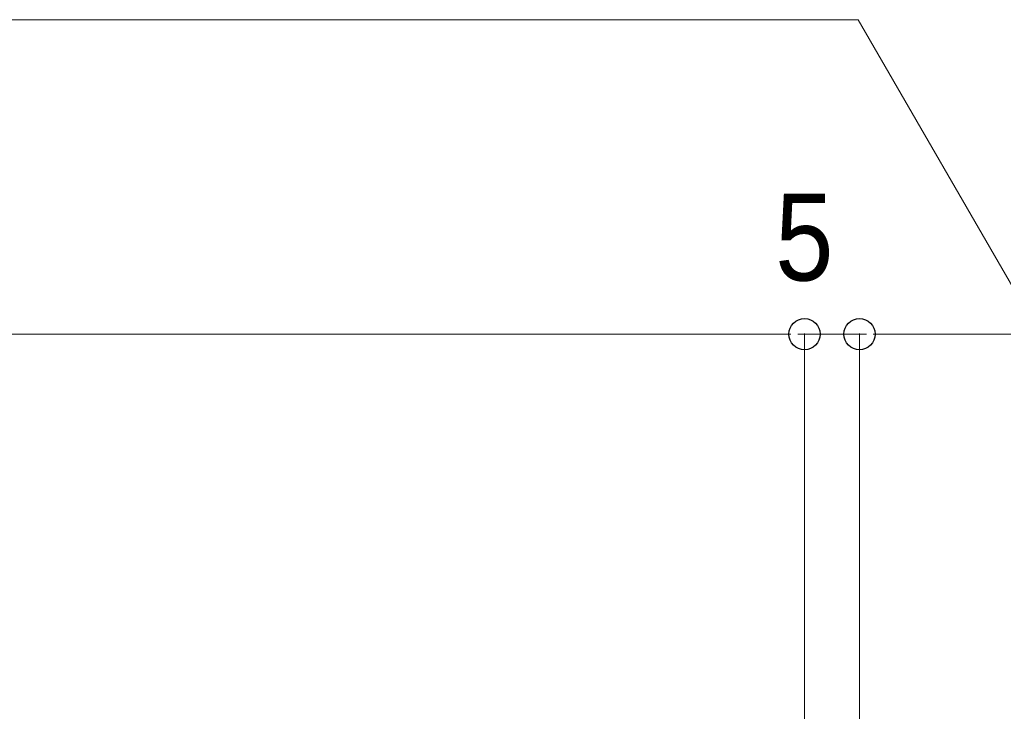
# Model space of a CAD drawing. Units: millimetres, scale not verified. Extents: x -12715 to 12220, y -3398 to 4210.
# Drawn here: x -3320.7 to -3231.2, y 2706.3 to 2771.2 of the extents above; entities that cross this region are included whole.
import ezdxf
from ezdxf.enums import TextEntityAlignment as Align

# ---------------------------------------------------------------- set-up
doc = ezdxf.new("R2010")
doc.units = ezdxf.units.MM
doc.header["$LTSCALE"] = 5.7
doc.header["$PDMODE"] = 32
doc.header["$PDSIZE"] = 2.85
for name, color, linetype, lineweight in [('0-2_文字', 4, 'Continuous', 9), ('0-3_寸法', 7, 'Continuous', 9), ('0-7_0', 4, 'Continuous', 9)]:
    doc.layers.add(name, color=color, linetype=linetype, lineweight=lineweight)
doc.layers.add('0-8_DEFPOINTS', color=7, linetype='Continuous')
doc.styles.add('Osaka', font='')
doc.styles.get('Osaka').set_extended_font_data('Osaka')

# ---------------------------------------------------------------- blocks, each defined once
blk = doc.blocks.new('_DOT')
at = {"layer": '0-7_0', "color": 7}
for p, q in [((-20, 0), (-40, 0)), ((-10, 0), (10, 0))]:
    blk.add_line(p, q, dxfattribs=at)

msp = doc.modelspace()

# ---------------------------------------------------------------- linework, layer by layer
at = {"layer": '0-2_文字'}
for q in [(-3413.409, 2771.165), (-3172.77, 2647.138)]:
    msp.add_line((-3244.377, 2771.165), q, dxfattribs=at)
at = {"layer": '0-3_寸法'}
for p, q in [((-3391.761, 2742.549), (-3251.769, 2742.549)), ((-3251.769, 2742.549), (-3254.272, 2742.549)), ((-3249.265, 2707.549), (-3249.265, 2742.549)), ((-3249.265, 2707.549), (-3249.265, 2742.549)), ((-3249.265, 2742.549), (-3244.265, 2742.549)), ((-3244.265, 2707.549), (-3244.265, 2742.549)), ((-3244.265, 2707.549), (-3244.265, 2742.549)), ((-3241.761, 2742.549), (-3101.769, 2742.549)), ((-3241.761, 2742.549), (-3239.258, 2742.549))]:
    msp.add_line(p, q, dxfattribs=at)
at = {"layer": '0-8_DEFPOINTS'}
for p in [(-3249.265, 2742.549), (-3244.265, 2742.549)]:
    msp.add_point(p, dxfattribs=at)

# ---------------------------------------------------------------- block references
at = {"layer": '0-3_寸法', "xscale": 0.06259308, "yscale": 0.06259308}
msp.add_blockref('_DOT', (-3249.265, 2742.549), dxfattribs=at)
msp.add_blockref('_DOT', (-3249.265, 2742.549), dxfattribs=at)
at = {"layer": '0-3_寸法', "xscale": 0.06259308, "yscale": 0.06259308, "rotation": 180}
msp.add_blockref('_DOT', (-3244.265, 2742.549), dxfattribs=at)
msp.add_blockref('_DOT', (-3244.265, 2742.549), dxfattribs=at)

# ---------------------------------------------------------------- texts
at = {"layer": '0-3_寸法', "style": 'Osaka', "width": 0.9}
msp.add_text('5', height=7.918, dxfattribs=at).set_placement((-3251.936, 2745.049), align=Align.BOTTOM_LEFT)

doc.saveas('drawing.dxf')
